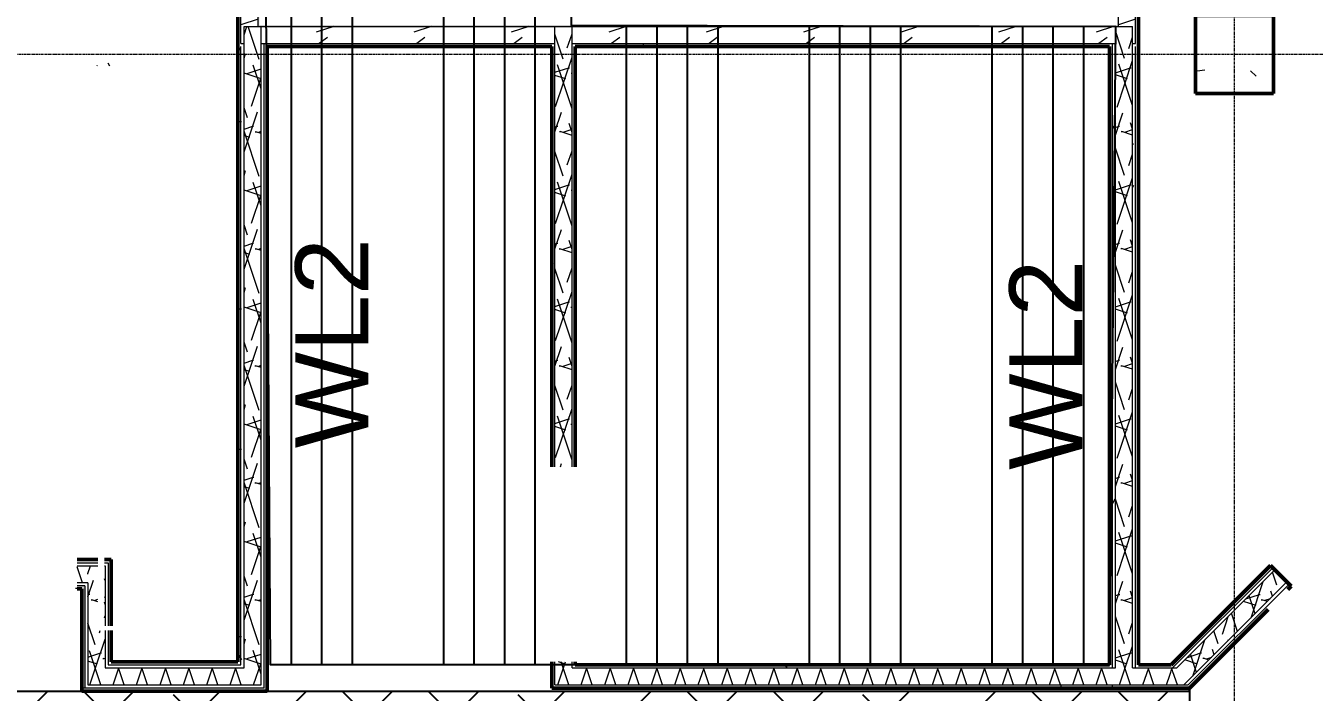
# Model space of a CAD drawing. Header units: inches. Extents: x -4294 to -464, y 9706 to 12475.
# Drawn here: x -2748.2 to -2483.9, y 11716.4 to 11853.1 of the extents above; entities that cross this region are included whole.
import ezdxf

# ---------------------------------------------------------------- set-up
doc = ezdxf.new("R2010")
doc.units = ezdxf.units.IN
doc.header["$MEASUREMENT"] = 0
doc.linetypes.add('Grid Line 1_2_', pattern=[0.875, 0.5, -0.125, 0.125, -0.125])
for name, color, linetype, lineweight in [('0-3', 7, 'Continuous', 9), ('A-WALL', 113, 'Continuous', 13), ('A-WALL-10', 113, 'Continuous', 50), ('A-WALL-9', 113, 'Continuous', 5), ('A-WALL-PATT-5', 111, 'Continuous', 9), ('I-WALL', 2, 'Continuous', 13), ('I-WALL-1', 2, 'Continuous', 50), ('I-WALL-2', 2, 'Continuous', 50), ('S-COLS', 52, 'Continuous', 9), ('S-COLS-1', 250, 'Continuous', 50), ('S-GRID-1', 1, 'Grid Line 1_2_', 9)]:
    doc.layers.add(name, color=color, linetype=linetype, lineweight=lineweight)
doc.layers.add('LOAD_HATCH', color=8, linetype='Continuous')
doc.layers.add('loads', color=1, linetype='Continuous')
doc.styles.add('Arial', font='arial.ttf', dxfattribs={"height": 22.5})
pattern_1 = [(0, (0, 0), (38.4, 9.6), [1.584, -27.216, 1.584, -27.216, -153.6]), (0, (0, 0), (38.4, 9.6), [-57.6, 1.584, -56.016, 1.584, -27.216, -67.2]), (0, (0, 0), (38.4, 9.6), [-144, 1.584, -17.616, 1.584, -46.416]), (120, (14.4, 4.8), (-27.513844, 28.4553755), [1.584, -27.216, 1.584, -27.216, -153.6]), (120, (14.4, 4.8), (-27.513844, 28.4553755), [-57.6, 1.584, -56.016, 1.584, -27.216, -67.2]), (120, (14.4, 4.8), (-27.513844, 28.4553755), [-144, 1.584, -17.616, 1.584, -46.416]), (240, (19.2, 24), (-10.886156, -38.0553755), [1.584, -27.216, 1.584, -27.216, -153.6]), (240, (19.2, 24), (-10.886156, -38.0553755), [-57.6, 1.584, -56.016, 1.584, -27.216, -67.2]), (240, (19.2, 24), (-10.886156, -38.0553755), [-144, 1.584, -17.616, 1.584, -46.416])]
pattern_2 = [(0, (3860.724, -12118.589), (38.4, 9.6), [1.584, -27.216, 1.584, -27.216, -153.6]), (0, (3860.724, -12118.589), (38.4, 9.6), [-57.6, 1.584, -56.016, 1.584, -27.216, -67.2]), (0, (3860.724, -12118.589), (38.4, 9.6), [-144, 1.584, -17.616, 1.584, -46.416]), (120, (3875.124, -12113.789), (-27.513844, 28.4553755), [1.584, -27.216, 1.584, -27.216, -153.6]), (120, (3875.124, -12113.789), (-27.513844, 28.4553755), [-57.6, 1.584, -56.016, 1.584, -27.216, -67.2]), (120, (3875.124, -12113.789), (-27.513844, 28.4553755), [-144, 1.584, -17.616, 1.584, -46.416]), (240, (3879.924, -12094.589), (-10.886156, -38.0553755), [1.584, -27.216, 1.584, -27.216, -153.6]), (240, (3879.924, -12094.589), (-10.886156, -38.0553755), [-57.6, 1.584, -56.016, 1.584, -27.216, -67.2]), (240, (3879.924, -12094.589), (-10.886156, -38.0553755), [-144, 1.584, -17.616, 1.584, -46.416])]
pattern_3 = [(216.87, (3868.7207, -12098.5974), (59.9755286, 39.9843071), [9.996, -89.964]), (206.565, (3880.716, -12104.595), (-19.991807, -19.992219), [22.352, -22.352]), (198.435, (3880.716, -12114.5914), (-39.983821, -19.991955), [12.644, -50.576])]
pattern_4 = [(161.57, (3861.3237, -12117.9894), (-4.80033747, -0.00041462), [0, -34.152, 3.792, 0]), (18.43, (3860.1237, -12117.9894), (-4.80033747, 0.00041462), [0, -34.152, 3.792, 0]), (108.43, (3861.3237, -12117.9894), (2.39913218, -12.00105099), [11.382, -26.562]), (71.57, (3860.1237, -12117.9894), (2.39913218, 12.00105099), [11.382, -26.562])]

# ---------------------------------------------------------------- blocks, each defined once
blk = doc.blocks.new('Concrete-Rectangular-Column - ONE-V28-FLOOR PLAN - BASEMENT')
at = {"layer": 'S-COLS'}
h = blk.add_hatch(dxfattribs=at)
h.set_pattern_fill('FP_33', color=256, style=0, pattern_type=2)
h.set_pattern_definition([(50, (2500.324, -11847.19), (34.4287, -3.01202), [3.6, -39.6]), (355, (2500.324, -11847.19), (-6.6596, 36.10481), [2.88, -31.68]), (100.451, (2503.193, -11847.44), (27.76876, 33.0931), [3.06, -33.655]), (46.184, (2500.324, -11837.59), (51.22752, -7.94535), [5.4, -59.4]), (96.636, (2504.593, -11838.25), (44.86319, 46.7577), [4.589, -50.482]), (351.184, (2500.324, -11837.59), (44.86417, 46.75745), [4.32, -47.52]), (21, (2505.124, -11839.99), (28.65176, -19.325734), [3.6, -39.6]), (326, (2505.124, -11839.99), (11.67934, 34.80662), [2.88, -31.68]), (71.451, (2507.51, -11841.6), (40.33096, 15.48132), [3.06, -33.655]), (37.5, (2500.324, -11847.189), (0.583112, 15.978979), [1.584, -29.712, 1.584, -30.576, -31.8]), (37.5, (2500.324, -11847.189), (0.583112, 15.978979), [-63.456, 1.584, -30.216]), (7.5, (2500.324, -11847.189), (12.62689, 18.932107), [1.584, -16.752, 1.584, -28.992, -12.12]), (7.5, (2500.324, -11847.189), (12.62689, 18.932107), [-48.912, 1.584, -10.536]), (327.5, (2489.62, -11847.189), (25.622992, -1.082799), [1.584, -10.416, 1.584, -35.856, -49.68]), (327.5, (2489.62, -11847.189), (25.622992, -1.082799), [-49.44, 1.584, -48.096]), (317.5, (2484.82, -11847.19), (27.99243, 4.80496), [1.584, -14.016, 1.584, -23.28, -35.28]), (317.5, (2484.82, -11847.19), (27.99243, 4.80496), [-40.464, 1.584, -33.696])])
h.paths.add_polyline_path([(-8, -8), (8, -8), (8, 8), (-8, 8), (-8, -1.05)], flags=0)
at = {"layer": 'S-COLS-1'}
for p, q in [((8, 8), (-8, 8)), ((-8, 8), (-8, -8)), ((8, -8), (8, 8)), ((-8, -8), (8, -8))]:
    blk.add_line(p, q, dxfattribs=at)
blk = doc.blocks.new('zw$4457')
at = {"layer": 'A-WALL'}
for points in [[(1336.65, -265.65), (1336.65, -42.125), (1336.4, -42.125), (1336.4, -265.65), (1336.5844, -265.65)], [(1161.4, -265.65), (1336.4, -265.65), (1336.4, -265.4), (1160.4, -265.4), (1160.4, -265.65), (1160.775, -265.65)]]:
    blk.add_hatch(color=256, dxfattribs=at).paths.add_polyline_path(points, flags=0)
at = {"layer": 'A-WALL-9'}
blk.add_hatch(color=256, dxfattribs=at).paths.add_polyline_path([(1160.2909, -265.65), (1160.4, -265.65), (1160.4, -38.525), (1160.15, -38.525), (1160.15, -265.65)], flags=0)
at = {"layer": 'A-WALL-PATT-5'}
h = blk.add_hatch(dxfattribs=at)
h.set_pattern_fill('FP_3', color=256, style=0, pattern_type=2)
h.set_pattern_definition(pattern_2)
h.paths.add_polyline_path([(1156.65, -269.775), (1156.65, -38.525), (1156.025, -38.525), (1156.025, -269.775)], flags=0)
h = blk.add_hatch(dxfattribs=at)
h.set_pattern_fill('FP_7', color=256, style=0, pattern_type=2)
h.set_pattern_definition(pattern_3)
h.paths.add_polyline_path([(1157.275, -269.15), (1157.275, -265.65), (1160.15, -265.65), (1160.15, -38.525), (1156.65, -38.525), (1156.6531, -269.15)], flags=0)
h = blk.add_hatch(dxfattribs=at)
h.set_pattern_fill('FP_7', color=256, style=0, pattern_type=2)
h.set_pattern_definition(pattern_3)
h.paths.add_polyline_path([(1339.525, -269.15), (1340.15, -269.15), (1340.15, -42.125), (1336.65, -42.125), (1336.65, -265.65), (1339.525, -265.65), (1339.525, -268.525)], flags=0)
h = blk.add_hatch(dxfattribs=at)
h.set_pattern_fill('FP_3', color=256, style=0, pattern_type=2)
h.set_pattern_definition(pattern_2)
h.paths.add_polyline_path([(1340.15, -269.775), (1340.775, -269.775), (1340.775, -194.3266), (1340.15, -194.3266), (1340.15, -269.15)], flags=0)
h.paths.add_polyline_path([(1340.775, -190.8266), (1340.775, -42.125), (1340.15, -42.125), (1340.15, -190.8266), (1340.3592, -190.8266)], flags=0)
h = blk.add_hatch(dxfattribs=at)
h.set_pattern_fill('FP_19', color=256, style=0, pattern_type=2)
h.set_pattern_definition(pattern_4)
h.paths.add_polyline_path([(1160.775, -400.7), (1160.775, -265.65), (1157.275, -265.65), (1157.275, -400.7)], flags=0)
h = blk.add_hatch(dxfattribs=at)
h.set_pattern_fill('FP_7', color=256, style=0, pattern_type=2)
h.set_pattern_definition(pattern_3)
h.paths.add_polyline_path([(1160.775, -269.15), (1221.05, -269.15), (1221.05, -265.65), (1160.775, -265.65), (1160.775, -268.525)], flags=0)
h.paths.add_polyline_path([(1334.3602, -269.15), (1336.025, -269.1465), (1336.025, -265.65), (1224.55, -265.65), (1224.55, -269.15), (1333.6019, -269.15)], flags=0)
h = blk.add_hatch(dxfattribs=at)
h.set_pattern_fill('FP_19', color=256, style=0, pattern_type=2)
h.set_pattern_definition(pattern_4)
h.paths.add_polyline_path([(1221.05, -400.7), (1224.55, -400.7), (1224.55, -395.95), (1221.05, -395.95), (1221.05, -397.2)], flags=0)
h.paths.add_polyline_path([(1221.05, -355.95), (1224.55, -355.95), (1224.55, -265.65), (1221.05, -265.6578), (1221.05, -336.4852)], flags=0)
h = blk.add_hatch(dxfattribs=at)
h.set_pattern_fill('FP_19', color=256, style=0, pattern_type=2)
h.set_pattern_definition(pattern_4)
h.paths.add_polyline_path([(1339.525, -397.2), (1339.525, -265.65), (1336.025, -265.65), (1336.025, -397.2)], flags=0)
h = blk.add_hatch(dxfattribs=at)
h.set_pattern_fill('FP_3', color=256, style=0, pattern_type=2)
h.set_pattern_definition(pattern_2)
h.paths.add_polyline_path([(1157.275, -397.2), (1157.275, -320.975), (1156.65, -320.975), (1156.65, -397.2)], flags=0)
h.paths.add_polyline_path([(1156.65, -317.475), (1157.275, -317.475), (1157.275, -269.15), (1156.65, -269.15), (1156.65, -300.2654)], flags=0)
h = blk.add_hatch(dxfattribs=at)
h.set_pattern_fill('FP_3', color=256, style=0, pattern_type=2)
h.set_pattern_definition(pattern_2)
h.paths.add_polyline_path([(1161.4, -269.775), (1221.05, -269.775), (1221.05, -269.15), (1161.4, -269.15)], flags=0)
h.paths.add_polyline_path([(1328.7699, -269.775), (1335.4, -269.775), (1335.3969, -269.15), (1224.55, -269.15), (1224.55, -269.775), (1328.4, -269.775)], flags=0)
h = blk.add_hatch(dxfattribs=at)
h.set_pattern_fill('FP_3', color=256, style=0, pattern_type=2)
h.set_pattern_definition(pattern_2)
h.paths.add_polyline_path([(1336.025, -397.2), (1336.025, -269.15), (1335.4, -269.15), (1335.4, -397.2)], flags=0)
h = blk.add_hatch(dxfattribs=at)
h.set_pattern_fill('FP_3', color=256, style=0, pattern_type=2)
h.set_pattern_definition(pattern_2)
h.paths.add_polyline_path([(1340.15, -397.2), (1340.15, -269.15), (1339.525, -269.15), (1339.525, -397.2)], flags=0)
h = blk.add_hatch(dxfattribs=at)
h.set_pattern_fill('FP_3', color=256, style=0, pattern_type=2)
h.set_pattern_definition(pattern_2)
h.paths.add_polyline_path([(1156.65, -396.575), (1156.65, -320.975), (1156.025, -320.975), (1156.025, -396.575)], flags=0)
h.paths.add_polyline_path([(1156.65, -317.475), (1156.65, -269.775), (1156.025, -269.775), (1156.025, -317.475), (1156.4137, -317.475)], flags=0)
h = blk.add_hatch(dxfattribs=at)
h.set_pattern_fill('FP_3', color=256, style=0, pattern_type=2)
h.set_pattern_definition(pattern_2)
h.paths.add_polyline_path([(1221.05, -401.325), (1221.05, -395.95), (1220.425, -395.95), (1220.425, -401.325)], flags=0)
h.paths.add_polyline_path([(1221.05, -355.95), (1221.05, -269.775), (1220.425, -269.775), (1220.425, -355.95)], flags=0)
h = blk.add_hatch(dxfattribs=at)
h.set_pattern_fill('FP_3', color=256, style=0, pattern_type=2)
h.set_pattern_definition(pattern_2)
h.paths.add_polyline_path([(1334.775, -401.325), (1335.4, -401.325), (1335.4, -400.7), (1334.775, -400.7)], flags=0)
h.paths.add_polyline_path([(1335.4, -397.2), (1335.4, -269.775), (1334.775, -269.775), (1334.775, -397.2)], flags=0)
h = blk.add_hatch(dxfattribs=at)
h.set_pattern_fill('FP_19', color=256, style=0, pattern_type=2)
h.set_pattern_definition(pattern_4)
h.paths.add_polyline_path([(1124.025, -379.75), (1125.275, -379.75), (1125.275, -376.25), (1123.025, -376.25), (1123.025, -379.75)], flags=0)
h.paths.add_polyline_path([(1064.4935, -379.75), (1083.025, -379.75), (1083.025, -376.25), (1061.575, -376.25), (1061.575, -379.75), (1062.825, -379.75)], flags=0)
h = blk.add_hatch(dxfattribs=at)
h.set_pattern_fill('FP_19', color=256, style=0, pattern_type=2)
h.set_pattern_definition(pattern_4)
h.paths.add_polyline_path([(1125.275, -397.2), (1127.275, -397.2), (1127.275, -395.95), (1128.775, -395.95), (1128.775, -389.5375), (1127.275, -389.5375), (1127.275, -391.2875), (1126.525, -391.2875), (1126.525, -388.7875), (1127.275, -388.7875), (1127.275, -376.25), (1125.275, -376.25), (1125.275, -395.95)], flags=0)
h.paths.add_polyline_path([(1128.65, -388.5375), (1128.775, -388.5375), (1128.775, -376.25), (1128.65, -376.25), (1128.65, -384.5219)], flags=0)
h = blk.add_hatch(dxfattribs=at)
h.set_pattern_fill('FP_19', color=256, style=0, pattern_type=2)
h.set_pattern_definition(pattern_4)
h.paths.add_polyline_path([(1346.8429, -400.7), (1350.0604, -400.7), (1371.1986, -379.5618), (1368.7237, -377.0869), (1345.1106, -400.7)], flags=0)
h = blk.add_hatch(dxfattribs=at)
h.set_pattern_fill('FP_3', color=256, style=0, pattern_type=2)
h.set_pattern_definition(pattern_2)
h.paths.add_polyline_path([(1124.025, -380.375), (1124.65, -380.375), (1124.6249, -379.75), (1123.025, -379.75), (1123.025, -380.375)], flags=0)
h.paths.add_polyline_path([(1062.3116, -380.375), (1083.025, -380.375), (1083.025, -379.75), (1062.2, -379.75), (1062.2, -380.375)], flags=0)
h = blk.add_hatch(dxfattribs=at)
h.set_pattern_fill('FP_3', color=256, style=0, pattern_type=2)
h.set_pattern_definition(pattern_2)
h.paths.add_polyline_path([(1350.3193, -401.325), (1351.2032, -401.325), (1372.0825, -380.4457), (1371.6405, -380.0037), (1350.9443, -400.7)], flags=0)
h = blk.add_hatch(dxfattribs=at)
h.set_pattern_fill('FP_3', color=256, style=0, pattern_type=2)
h.set_pattern_definition(pattern_2)
h.paths.add_polyline_path([(1156.025, -396.575), (1156.025, -395.95), (1131.4, -395.9831), (1131.4, -396.575), (1155.1913, -396.575)], flags=0)
h = blk.add_hatch(dxfattribs=at)
h.set_pattern_fill('FP_19', color=256, style=0, pattern_type=2)
h.set_pattern_definition(pattern_4)
h.paths.add_polyline_path([(1125.275, -400.7), (1157.275, -400.7), (1157.275, -397.2), (1128.775, -397.2), (1128.125, -397.85), (1127.9, -397.85), (1127.9, -397.2), (1125.275, -397.2), (1125.275, -398.7624)], flags=0)
h = blk.add_hatch(dxfattribs=at)
h.set_pattern_fill('FP_3', color=256, style=0, pattern_type=2)
h.set_pattern_definition(pattern_2)
h.paths.add_polyline_path([(1155.1913, -397.2), (1156.65, -397.2), (1156.65, -396.575), (1131.4, -396.6219), (1131.4, -397.2), (1153.7766, -397.2)], flags=0)
h = blk.add_hatch(dxfattribs=at)
h.set_pattern_fill('FP_19', color=256, style=0, pattern_type=2)
h.set_pattern_definition(pattern_4)
h.paths.add_polyline_path([(1224.55, -400.7), (1336.025, -400.7), (1336.025, -397.2), (1224.55, -397.2)], flags=0)
h = blk.add_hatch(dxfattribs=at)
h.set_pattern_fill('FP_3', color=256, style=0, pattern_type=2)
h.set_pattern_definition(pattern_2)
h.paths.add_polyline_path([(1320.578, -397.2), (1334.775, -397.2), (1334.775, -396.575), (1225.175, -396.575), (1225.175, -397.2), (1293.0136, -397.2)], flags=0)
h = blk.add_hatch(dxfattribs=at)
h.set_pattern_fill('FP_19', color=256, style=0, pattern_type=2)
h.set_pattern_definition(pattern_4)
h.paths.add_polyline_path([(1336.025, -400.7), (1345.1106, -400.7), (1348.6106, -397.2), (1336.025, -397.2), (1336.025, -398.7624)], flags=0)
h = blk.add_hatch(dxfattribs=at)
h.set_pattern_fill('FP_3', color=256, style=0, pattern_type=2)
h.set_pattern_definition(pattern_2)
h.paths.add_polyline_path([(1334.775, -401.325), (1334.775, -400.7), (1221.05, -400.7), (1221.05, -401.325), (1320.578, -401.325)], flags=0)
at = {"layer": 'I-WALL'}
h = blk.add_hatch(color=256, dxfattribs=at)
h.paths.add_polyline_path([(1123.2831, -381), (1124.025, -381), (1124.025, -380.375), (1123.025, -380.375), (1123.025, -381)], flags=0)
h.paths.add_polyline_path([(1064.4935, -381), (1083.025, -381), (1083.025, -380.375), (1062.825, -380.375), (1062.825, -381)], flags=0)
at = {"layer": 'I-WALL-1'}
blk.add_hatch(color=256, dxfattribs=at).paths.add_polyline_path([(1124.65, -401.325), (1124.65, -380.375), (1124.025, -380.375), (1124.025, -401.325), (1124.5384, -401.325)], flags=0)
at = {"layer": 'A-WALL'}
for p, q in [((1156.65, -269.15), (1156.65, -38.525)), ((1160.15, -265.65), (1160.15, -38.525)), ((1336.65, -265.65), (1336.65, -42.125)), ((1340.15, -269.15), (1340.15, -42.125)), ((1157.275, -265.65), (1339.525, -265.65)), ((1157.275, -397.2), (1157.275, -265.65)), ((1160.775, -400.7), (1160.775, -265.65)), ((1221.05, -355.95), (1221.05, -265.65)), ((1224.55, -355.95), (1224.55, -265.65)), ((1336.025, -397.2), (1336.025, -265.65)), ((1339.525, -397.2), (1339.525, -265.65)), ((1156.65, -269.15), (1157.275, -269.15)), ((1160.775, -269.15), (1221.05, -269.15)), ((1161.4, -401.325), (1161.4, -269.15)), ((1224.55, -269.15), (1336.025, -269.15)), ((1335.4, -397.2), (1335.4, -269.15)), ((1339.525, -269.15), (1340.15, -269.15)), ((1156.65, -396.575), (1156.65, -269.775)), ((1340.15, -397.2), (1340.15, -269.775)), ((1123.025, -375.625), (1127.275, -375.625)), ((1123.025, -376.25), (1127.275, -376.25)), ((1128.65, -375.625), (1129.4, -375.625)), ((1128.65, -376.25), (1128.775, -376.25)), ((1128.775, -376.25), (1128.775, -388.5375)), ((1129.4, -375.625), (1129.4, -388.5375)), ((1347.7268, -397.2), (1368.2818, -376.645)), ((1348.6106, -397.2), (1368.7237, -377.0869)), ((1125.275, -379.75), (1123.025, -379.75)), ((1124.65, -380.375), (1123.025, -380.375)), ((1124.65, -380.375), (1124.65, -401.325)), ((1125.275, -379.75), (1125.275, -400.7)), ((1350.0604, -400.7), (1371.1986, -379.5618)), ((1350.9443, -400.7), (1371.6405, -380.0037)), ((1128.775, -389.5375), (1128.775, -397.2)), ((1129.4, -389.5375), (1129.4, -396.575)), ((1221.05, -400.7), (1221.05, -395.95)), ((1224.55, -397.2), (1224.55, -395.95)), ((1128.775, -397.2), (1157.275, -397.2)), ((1129.4, -396.575), (1156.65, -396.575)), ((1224.55, -397.2), (1336.025, -397.2)), ((1339.525, -397.2), (1348.6106, -397.2)), ((1161.4, -401.325), (1124.025, -401.325)), ((1125.275, -400.7), (1160.775, -400.7)), ((1221.05, -400.7), (1350.9443, -400.7)), ((1335.4, -401.325), (1335.4, -400.7))]:
    blk.add_line(p, q, dxfattribs=at)
at = {"layer": 'A-WALL-10'}
for p, q in [((1340.775, -269.775), (1340.775, -42.125)), ((1156.025, -132.2897), (1156.025, -269.775)), ((1162.025, -269.775), (1220.425, -269.775)), ((1225.175, -269.775), (1334.775, -269.775))]:
    blk.add_line(p, q, dxfattribs=at)
at = {"layer": 'I-WALL-2'}
for p, q in [((1156.025, -269.775), (1156.025, -395.95)), ((1162.025, -401.95), (1162.025, -269.775)), ((1220.425, -269.775), (1220.425, -355.95)), ((1225.175, -355.95), (1225.175, -269.775)), ((1334.775, -269.775), (1334.775, -396.575)), ((1340.775, -396.575), (1340.775, -269.775)), ((1127.275, -375), (1123.025, -375)), ((1130.025, -375), (1128.65, -375)), ((1130.025, -388.5375), (1130.025, -375)), ((1367.8398, -376.203), (1347.4679, -396.575)), ((1372.0825, -380.4457), (1367.8398, -376.203)), ((1371.3754, -381.1528), (1372.0825, -380.4457)), ((1123.025, -380.75), (1123.025, -381)), ((1123.025, -381), (1124.025, -381)), ((1124.025, -381), (1124.025, -401.95)), ((1351.2032, -401.325), (1367.3095, -385.2186)), ((1130.025, -395.95), (1130.025, -389.5375)), ((1156.025, -395.95), (1130.025, -395.95)), ((1220.425, -395.95), (1220.425, -401.325)), ((1225.175, -396.575), (1225.175, -395.95)), ((1334.775, -396.575), (1225.175, -396.575)), ((1347.4679, -396.575), (1340.775, -396.575)), ((1220.425, -401.325), (1351.2032, -401.325)), ((1124.025, -401.95), (1162.025, -401.95))]:
    blk.add_line(p, q, dxfattribs=at)

msp = doc.modelspace()

# ---------------------------------------------------------------- hatches: boundary and pattern name
at = {"layer": 'A-WALL-PATT-5'}
h = msp.add_hatch(dxfattribs=at)
h.set_pattern_fill('FP_34', color=256, style=0, pattern_type=2)
h.set_pattern_definition(pattern_1)
h.paths.add_polyline_path([(-3473.3237, 11849.0019), (-3162.3237, 11849.0019), (-3162.3237, 11849.6269), (-3473.3237, 11849.6269), (-3473.3237, 11849.5083)], flags=0)
h.paths.add_polyline_path([(-3576.2862, 11849.0019), (-3489.3237, 11849.0019), (-3489.3237, 11849.6269), (-3576.2862, 11849.6269)], flags=0)
h.paths.add_polyline_path([(-3033.5237, 11849.0019), (-3033.5237, 11849.6269), (-3146.3237, 11849.6269), (-3146.3237, 11849.0019), (-3071.0049, 11849.0019)], flags=0)
h.paths.add_polyline_path([(-2993.5237, 11849.0019), (-2985.3362, 11849.0019), (-2985.3362, 11849.6269), (-2993.5237, 11849.6269)], flags=0)
h.paths.add_polyline_path([(-2981.7112, 11849.0019), (-2970.7237, 11849.0019), (-2970.7237, 11849.6269), (-2981.7112, 11849.6269)], flags=0)
h.paths.add_polyline_path([(-2930.7237, 11849.0019), (-2835.3237, 11849.0019), (-2835.3237, 11849.6269), (-2930.7237, 11849.6269)], flags=0)
h.paths.add_polyline_path([(-2733.0884, 11849.0019), (-2717.1612, 11849.0019), (-2717.1612, 11849.6269), (-2750.9112, 11849.6269), (-2750.9112, 11849.0019)], flags=0)
h.paths.add_polyline_path([(-2754.5362, 11849.0019), (-2754.5362, 11849.6269), (-2819.3237, 11849.6269), (-2819.3237, 11849.0019), (-2788.2173, 11849.0019)], flags=0)
h = msp.add_hatch(dxfattribs=at)
h.set_pattern_fill('FP_34', color=256, style=0, pattern_type=2)
h.set_pattern_definition(pattern_1)
h.paths.add_polyline_path([(-3560.022, 11844.7519), (-3489.3237, 11844.7519), (-3489.3237, 11845.3769), (-3576.2862, 11845.3769), (-3576.2862, 11844.7519)], flags=0)
h.paths.add_polyline_path([(-3174.1197, 11844.7519), (-3162.3237, 11844.7519), (-3162.3237, 11845.3769), (-3473.3237, 11845.3769), (-3473.3237, 11844.7519), (-3229.2486, 11844.7519)], flags=0)
h.paths.add_polyline_path([(-2733.0884, 11844.7519), (-2712.9112, 11844.7519), (-2712.9112, 11845.3769), (-2819.3237, 11845.3769), (-2819.3237, 11844.7519), (-2754.5362, 11844.7519)], flags=0)
h.paths.add_polyline_path([(-2898.4751, 11844.7519), (-2835.3237, 11844.7519), (-2835.3237, 11845.3769), (-2930.7237, 11845.3769), (-2930.7237, 11844.7519)], flags=0)
h.paths.add_polyline_path([(-3146.3237, 11844.7519), (-3033.5237, 11844.7519), (-3033.5237, 11845.3769), (-3146.3237, 11845.3769), (-3146.3237, 11844.8818)], flags=0)
h.paths.add_polyline_path([(-2981.0862, 11844.7519), (-2970.7237, 11844.7519), (-2970.7237, 11845.3769), (-2993.5237, 11845.3769), (-2993.5237, 11844.7519), (-2981.1685, 11844.7519)], flags=0)

# ---------------------------------------------------------------- linework, layer by layer
at = {"layer": 'S-GRID-1'}
for p, q in [((-2500.3237, 9836.1797), (-2500.3237, 12413.7371)), ((-464.451, 11847.1894), (-4232.1914, 11847.1894))]:
    msp.add_line(p, q, dxfattribs=at)

# ---------------------------------------------------------------- block references
at = {"layer": '0-3'}
msp.add_blockref('Concrete-Rectangular-Column - ONE-V28-FLOOR PLAN - BASEMENT', (-2500.3237, 11847.1894), dxfattribs=at)

# ---------------------------------------------------------------- next in the draw order: block references
msp.add_blockref('zw$4457', (-3860.7237, 12118.5894))

# ---------------------------------------------------------------- next in the draw order: hatches: boundary and pattern name
at = {"layer": 'LOAD_HATCH'}
h = msp.add_hatch(dxfattribs=at)
h.set_pattern_fill('ANSI34', color=256, scale=50, angle=45, style=0)
h.paths.add_polyline_path([(-2700.3237, 12077.1894), (-2636.3237, 12077.1894), (-2636.3237, 11907.1894), (-2636.3237, 11853.1894), (-2524.6987, 11852.9394), (-2525.9487, 11722.0144), (-2698, 11722.0144)])
h = msp.add_hatch(dxfattribs=at)
h.set_pattern_fill('ANSI38', color=256, scale=100, style=0)
h.paths.add_polyline_path([(-2509.5206, 11717.2644), (-2509.5206, 11650), (-2650.5237, 11649.3394), (-2650.5237, 11628.3894), (-2718.7237, 11628.3894), (-2778.9237, 11628.3894), (-2778.9237, 11649.3394), (-3139.1237, 11648.3394), (-3140.1237, 11473.5394), (-3371.8737, 11473.7894), (-3371.8737, 11277.2894), (-3401.0487, 11277.2894), (-3408.9237, 10449.4394), (-2503.6999, 10449.4394), (-2509.5206, 10381.5144), (-3072.9237, 10382.1394), (-3418.5237, 10382.7894), (-3481.3237, 10382.7894), (-3477.9737, 10412.7894), (-3477.9737, 11244.3894), (-3481.3237, 11530.9894), (-3199.9987, 11535.1894), (-3199.9987, 11783.3644), (-3744.5362, 11783.3644), (-3744.5362, 11847.1894), (-3140.1237, 11834.1519), (-3140.1237, 11716.6394), (-2509.5206, 11716.6394)])

# ---------------------------------------------------------------- next in the draw order: linework, layer by layer
msp.add_lwpolyline([(-2700.3237, 12077.1894), (-2636.3237, 12077.1894), (-2636.3237, 11907.1894), (-2636.3237, 11853.1894), (-2524.6987, 11852.9394), (-2525.9487, 11722.0144), (-2698, 11722.0144)], close=True, dxfattribs=at)
msp.add_lwpolyline([(-3477.9737, 10412.7894), (-3477.9737, 11244.3894), (-3481.3237, 11530.9894), (-3199.9987, 11535.1894), (-3199.9987, 11783.3644), (-3744.5362, 11783.3644), (-3744.5362, 11847.1894), (-3140.1237, 11834.1519), (-3140.1237, 11716.6394), (-2509.5206, 11716.6394), (-2509.5206, 11717.2644), (-2509.5206, 11650), (-2650.5237, 11649.3394), (-2650.5237, 11628.3894), (-2718.7237, 11628.3894), (-2778.9237, 11628.3894), (-2778.9237, 11649.3394), (-3139.1237, 11648.3394), (-3140.1237, 11473.5394), (-3371.8737, 11473.7894), (-3371.8737, 11277.2894), (-3401.0487, 11277.2894), (-3408.9237, 10449.4394)], dxfattribs=at)

# ---------------------------------------------------------------- next in the draw order: texts
at = {"layer": 'loads', "char_height": 15, "width": 29.92125, "attachment_point": 1, "rotation": 90, "style": 'Arial'}
for insert in [(-2692.9386, 11766.4255), (-2546.4762, 11762)]:
    msp.add_mtext('WL2', dxfattribs=dict(at, insert=insert))

doc.saveas('drawing.dxf')
